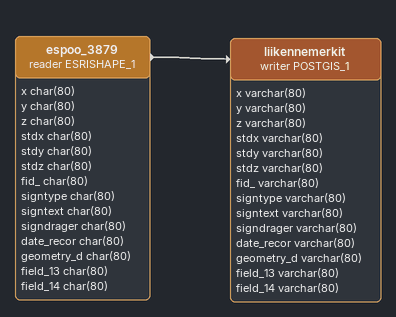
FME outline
espoo_3879 (reader ESRISHAPE_1)
    attributes: x char(80), y char(80), z char(80), stdx char(80), stdy char(80), stdz char(80), fid_ char(80), signtype char(80), signtext char(80), signdrager char(80), date_recor char(80), geometry_d char(80), field_13 char(80), field_14 char(80)
    -> liikennemerkit (writer POSTGIS_1)
liikennemerkit (writer POSTGIS_1)
    attributes: x varchar(80), y varchar(80), z varchar(80), stdx varchar(80), stdy varchar(80), stdz varchar(80), fid_ varchar(80), signtype varchar(80), signtext varchar(80), signdrager varchar(80), date_recor varchar(80), geometry_d varchar(80), field_13 varchar(80), field_14 varchar(80)
